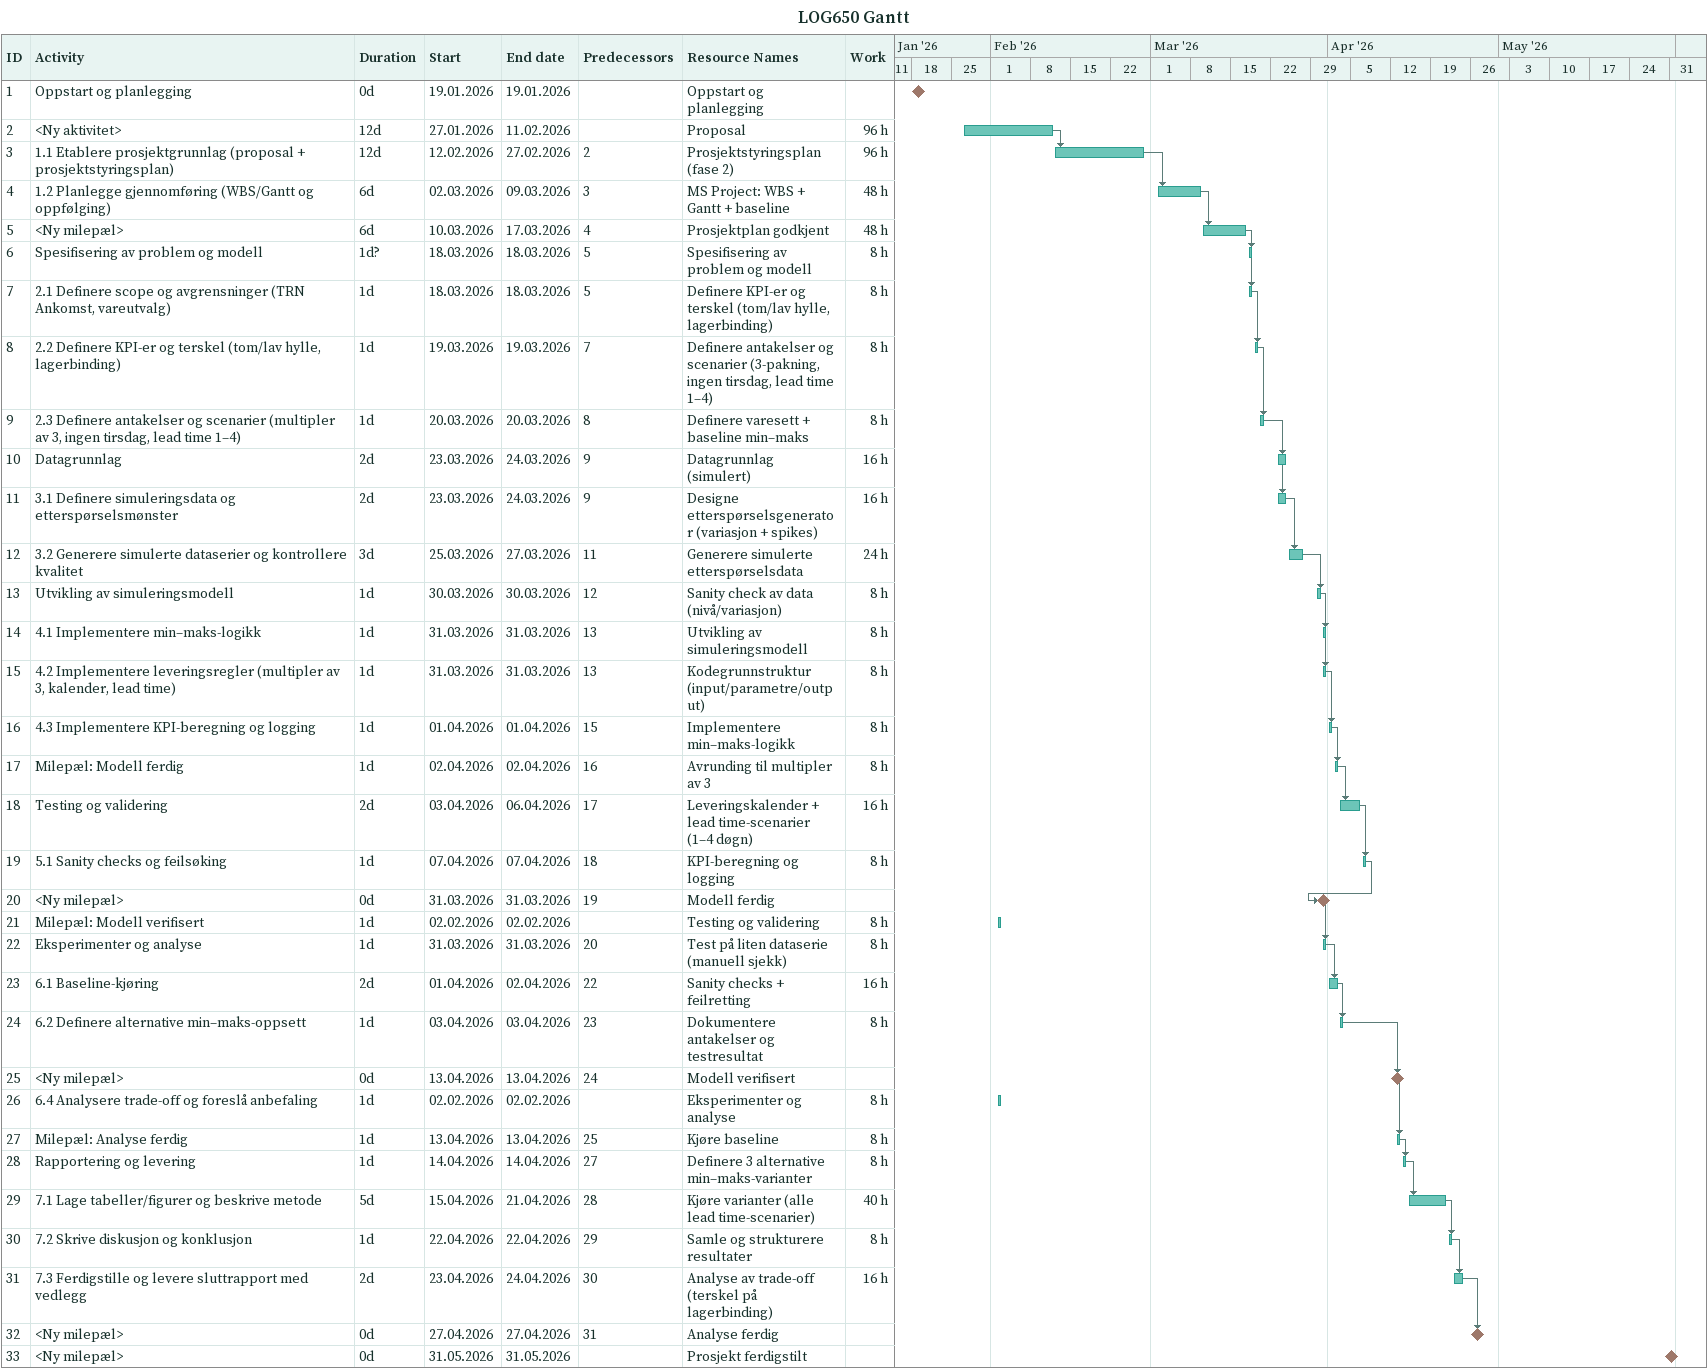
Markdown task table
LOG650 Gantt

| ID | Task | Duration | Start | Finish | Predecessors | Resources | Work (h) |
|---|---|---|---|---|---|---|---|
| 1 | Oppstart og planlegging | 0d | 2026-01-19 | 2026-01-19 |  | Oppstart og planlegging |  |
| 2 | <Ny aktivitet> | 12d | 2026-01-27 | 2026-02-11 |  | Proposal | 96 |
| 3 | 1.1 Etablere prosjektgrunnlag (proposal + prosjektstyringsplan) | 12d | 2026-02-12 | 2026-02-27 | 2 | Prosjektstyringsplan (fase 2) | 96 |
| 4 | 1.2 Planlegge gjennomføring (WBS/Gantt og oppfølging) | 6d | 2026-03-02 | 2026-03-09 | 3 | MS Project: WBS + Gantt + baseline | 48 |
| 5 | <Ny milepæl> | 6d | 2026-03-10 | 2026-03-17 | 4 | Prosjektplan godkjent | 48 |
| 6 | Spesifisering av problem og modell | 1d? | 2026-03-18 | 2026-03-18 | 5 | Spesifisering av problem og modell | 8 |
| 7 | 2.1 Definere scope og avgrensninger (TRN Ankomst, vareutvalg) | 1d | 2026-03-18 | 2026-03-18 | 5 | Definere KPI-er og terskel (tom/lav hylle, lagerbinding) | 8 |
| 8 | 2.2 Definere KPI-er og terskel (tom/lav hylle, lagerbinding) | 1d | 2026-03-19 | 2026-03-19 | 7 | Definere antakelser og scenarier (3-pakning, ingen tirsdag, lead time 1–4) | 8 |
| 9 | 2.3 Definere antakelser og scenarier (multipler av 3, ingen tirsdag, lead time 1–4) | 1d | 2026-03-20 | 2026-03-20 | 8 | Definere varesett + baseline min–maks | 8 |
| 10 | Datagrunnlag | 2d | 2026-03-23 | 2026-03-24 | 9 | Datagrunnlag (simulert) | 16 |
| 11 | 3.1 Definere simuleringsdata og etterspørselsmønster | 2d | 2026-03-23 | 2026-03-24 | 9 | Designe etterspørselsgenerator (variasjon + spikes) | 16 |
| 12 | 3.2 Generere simulerte dataserier og kontrollere kvalitet | 3d | 2026-03-25 | 2026-03-27 | 11 | Generere simulerte etterspørselsdata | 24 |
| 13 | Utvikling av simuleringsmodell | 1d | 2026-03-30 | 2026-03-30 | 12 | Sanity check av data (nivå/variasjon) | 8 |
| 14 | 4.1 Implementere min–maks-logikk | 1d | 2026-03-31 | 2026-03-31 | 13 | Utvikling av simuleringsmodell | 8 |
| 15 | 4.2 Implementere leveringsregler (multipler av 3, kalender, lead time) | 1d | 2026-03-31 | 2026-03-31 | 13 | Kodegrunnstruktur (input/parametre/output) | 8 |
| 16 | 4.3 Implementere KPI-beregning og logging | 1d | 2026-04-01 | 2026-04-01 | 15 | Implementere min–maks-logikk | 8 |
| 17 | Milepæl: Modell ferdig | 1d | 2026-04-02 | 2026-04-02 | 16 | Avrunding til multipler av 3 | 8 |
| 18 | Testing og validering | 2d | 2026-04-03 | 2026-04-06 | 17 | Leveringskalender + lead time-scenarier (1–4 døgn) | 16 |
| 19 | 5.1 Sanity checks og feilsøking | 1d | 2026-04-07 | 2026-04-07 | 18 | KPI-beregning og logging | 8 |
| 20 | <Ny milepæl> | 0d | 2026-03-31 | 2026-03-31 | 19 | Modell ferdig |  |
| 21 | Milepæl: Modell verifisert | 1d | 2026-02-02 | 2026-02-02 |  | Testing og validering | 8 |
| 22 | Eksperimenter og analyse | 1d | 2026-03-31 | 2026-03-31 | 20 | Test på liten dataserie (manuell sjekk) | 8 |
| 23 | 6.1 Baseline-kjøring | 2d | 2026-04-01 | 2026-04-02 | 22 | Sanity checks + feilretting | 16 |
| 24 | 6.2 Definere alternative min–maks-oppsett | 1d | 2026-04-03 | 2026-04-03 | 23 | Dokumentere antakelser og testresultat | 8 |
| 25 | <Ny milepæl> | 0d | 2026-04-13 | 2026-04-13 | 24 | Modell verifisert |  |
| 26 | 6.4 Analysere trade-off og foreslå anbefaling | 1d | 2026-02-02 | 2026-02-02 |  | Eksperimenter og analyse | 8 |
| 27 | Milepæl: Analyse ferdig | 1d | 2026-04-13 | 2026-04-13 | 25 | Kjøre baseline | 8 |
| 28 | Rapportering og levering | 1d | 2026-04-14 | 2026-04-14 | 27 | Definere 3 alternative min–maks-varianter | 8 |
| 29 | 7.1 Lage tabeller/figurer og beskrive metode | 5d | 2026-04-15 | 2026-04-21 | 28 | Kjøre varianter (alle lead time-scenarier) | 40 |
| 30 | 7.2 Skrive diskusjon og konklusjon | 1d | 2026-04-22 | 2026-04-22 | 29 | Samle og strukturere resultater | 8 |
| 31 | 7.3 Ferdigstille og levere sluttrapport med vedlegg | 2d | 2026-04-23 | 2026-04-24 | 30 | Analyse av trade-off (terskel på lagerbinding) | 16 |
| 32 | <Ny milepæl> | 0d | 2026-04-27 | 2026-04-27 | 31 | Analyse ferdig |  |
| 33 | <Ny milepæl> | 0d | 2026-05-31 | 2026-05-31 |  | Prosjekt ferdigstilt |  |
